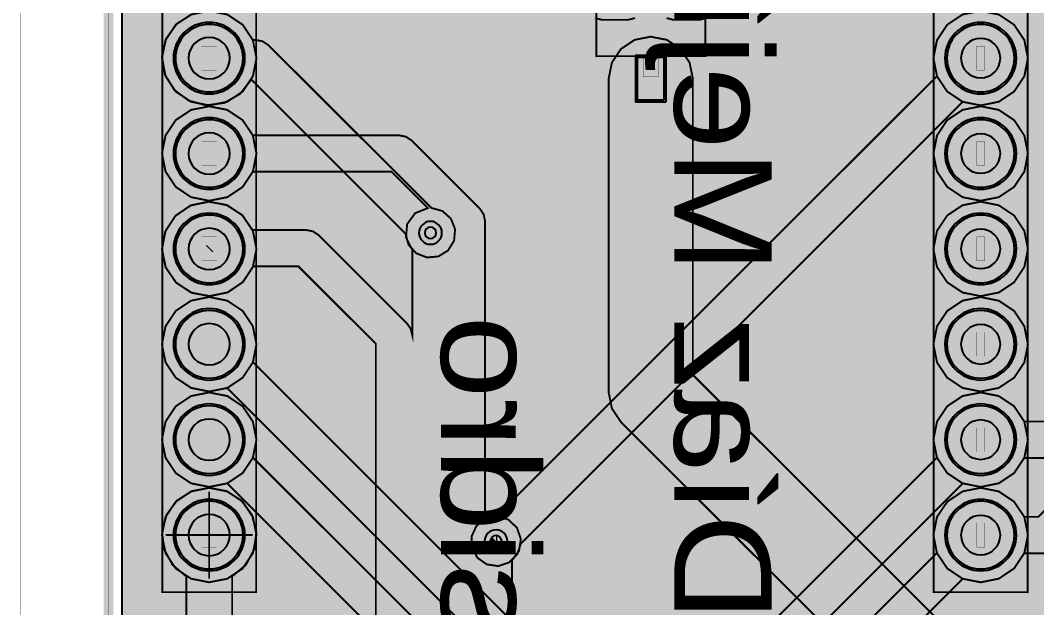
# Model space of a CAD drawing. Header units: millimetres. Extents: x -2 to 105, y -97 to 5.
# Drawn here: x -2.35 to 24.7, y -50.31 to -34.67 of the extents above; entities that cross this region are included whole.
import ezdxf
from ezdxf.enums import TextEntityAlignment as Align

# ---------------------------------------------------------------- set-up
doc = ezdxf.new("R2010")
doc.units = ezdxf.units.MM
doc.header["$MEASUREMENT"] = 0
for name, color, linetype, true_color in [('Board-Outline-Layer', 7, 'Continuous', 0xff00ff), ('Bottom-Layer', 7, 'Continuous', 0x0000ff), ('Bottom-Paste-Mask-Layer', 7, 'Continuous', 0x800000), ('Bottom-Silkscreen-Layer', 7, 'Continuous', 0x66cc33), ('Bottom-Solder-Mask-Layer', 7, 'Continuous', 0xaa00ff), ('Component-Shape-Layer', 7, 'Continuous', 0x00cccc), ('Document-Layer', 7, 'Continuous', 0xffffff), ('Hole-Layer', 7, 'Continuous', 0x222222), ('Multi-Layer', 7, 'Continuous', 0xc0c0c0), ('Pin-Floating-Layer', 7, 'Continuous', 0xff99ff), ('Pin-Soldering-Layer', 7, 'Continuous', 0xcc9999), ('Top-Layer', 7, 'Continuous', 0xff0000), ('Top-Paste-Mask-Layer', 7, 'Continuous', 0x808080), ('Top-Silkscreen-Layer', 7, 'Continuous', 0xffcc00), ('Top-Solder-Mask-Layer', 7, 'Continuous', 0x800080)]:
    doc.layers.add(name, color=color, linetype=linetype, true_color=true_color)
doc.styles.get("Standard").update_dxf_attribs({"font": 'arial.ttf'})

msp = doc.modelspace()

# ---------------------------------------------------------------- hatches: boundary and pattern name
at = {"layer": 'Bottom-Layer'}
for points in [[(8.583, -71.73), (8.583, -81.591), (3, -81.591), (2.316, -81.501), (1.679, -81.237), (1.132, -80.817), (0.712, -80.27), (0.448, -79.633), (0.358, -78.949), (0.358, -2.949), (0.448, -2.265), (0.712, -1.628), (1.132, -1.081), (1.679, -0.661), (2.316, -0.397), (3, -0.307), (80, -0.307), (80.684, -0.397), (81.321, -0.661), (81.868, -1.081), (82.288, -1.628), (82.552, -2.265), (82.642, -2.949), (82.642, -78.949), (82.552, -79.633), (82.288, -80.27), (81.868, -80.817), (81.321, -81.237), (80.684, -81.501), (80, -81.591), (24.383, -81.591), (24.383, -71.73), (24.352, -71.657), (24.279, -71.626), (19.355, -71.626), (19.355, -70.781), (19.506, -70.516), (19.523, -70.212), (19.401, -69.932), (19.167, -69.736), (18.87, -69.666), (18.573, -69.736), (18.339, -69.932), (18.217, -70.212), (18.234, -70.516), (18.385, -70.781), (18.385, -71.626), (8.687, -71.626), (8.613, -71.657)], [(24.374, -45.35), (24.1, -44.943), (23.693, -44.672), (23.212, -44.577), (22.731, -44.673), (22.324, -44.945), (22.051, -45.352), (21.955, -45.832), (22.049, -46.313), (17.183, -51.179), (17.078, -51.336), (17.041, -51.522), (17.041, -52.083), (16.894, -52.334), (16.869, -52.623), (16.969, -52.895), (17.176, -53.098), (17.45, -53.194), (17.738, -53.164), (16.388, -54.514), (16.093, -54.593), (15.865, -54.796), (15.752, -55.08), (15.778, -55.384), (15.938, -55.644), (16.196, -55.805), (16.5, -55.834), (16.784, -55.723), (16.989, -55.497), (17.071, -55.203), (22.735, -49.539), (23.216, -49.633), (23.697, -49.536), (24.104, -49.263), (24.376, -48.855), (24.471, -48.374), (24.375, -47.893), (24.103, -47.485), (23.695, -47.213), (23.214, -47.117), (22.733, -47.212), (22.325, -47.484), (22.052, -47.891), (21.955, -48.372), (22.049, -48.853), (18.154, -52.748), (18.188, -52.573), (18.174, -52.396), (18.114, -52.228), (18.011, -52.083), (18.011, -51.723), (22.735, -46.999), (23.215, -47.093), (23.694, -46.997), (24.101, -46.726), (24.374, -46.32), (28.697, -46.32), (28.882, -46.283), (29.04, -46.178), (48.774, -26.444), (49.943, -26.444), (50.165, -26.767), (50.482, -26.997), (50.857, -27.109), (51.248, -27.089), (51.61, -26.94), (51.902, -26.68), (64.63, -39.408), (64.788, -39.513), (64.973, -39.55), (65.385, -39.55), (65.65, -39.701), (65.954, -39.718), (66.234, -39.596), (66.43, -39.362), (66.5, -39.065), (66.43, -38.768), (66.234, -38.534), (65.954, -38.413), (65.65, -38.429), (65.385, -38.58), (65.174, -38.58), (52.21, -25.616), (52.142, -25.559), (52.065, -25.516), (51.82, -25.146), (51.453, -24.895), (51.018, -24.801), (50.58, -24.878), (50.204, -25.113), (49.943, -25.474), (48.573, -25.474), (48.387, -25.511), (48.23, -25.616), (28.496, -45.35)], [(7.905, -40.35), (7.986, -40.645), (8.19, -40.872), (8.474, -40.983), (8.777, -40.956), (9.037, -40.796), (9.197, -40.536), (9.224, -40.232), (9.113, -39.949), (8.886, -39.745), (8.591, -39.664), (4.259, -35.332), (4.102, -35.227), (3.916, -35.19), (3.84, -35.19), (3.571, -34.788), (3.17, -34.517), (2.697, -34.417), (2.221, -34.503), (1.813, -34.763), (1.532, -35.157), (1.422, -35.628), (1.497, -36.106), (1.747, -36.52), (2.135, -36.809), (2.603, -36.931), (3.082, -36.867), (3.502, -36.626), (3.8, -36.245)], [(10.325, -47.877), (10.027, -47.942), (9.79, -48.134), (9.663, -48.411), (9.674, -48.716), (9.82, -48.983), (10.071, -49.157), (10.372, -49.201), (10.662, -49.105), (10.877, -48.889), (10.974, -48.6), (22.735, -36.839), (23.216, -36.933), (23.697, -36.836), (24.104, -36.563), (24.376, -36.155), (24.471, -35.674), (24.375, -35.193), (24.103, -34.785), (23.695, -34.513), (23.214, -34.417), (22.733, -34.512), (22.325, -34.784), (22.052, -35.191), (21.955, -35.672), (22.049, -36.153)], [(1.779, -35.675, 1), (3.579, -35.675, 1)], [(22.313, -35.675, 1), (24.113, -35.675, 1)], [(2.679, -36.957), (2.197, -37.053), (1.789, -37.325), (1.517, -37.734), (1.421, -38.215), (1.517, -38.697), (1.789, -39.105), (2.197, -39.377), (2.679, -39.473), (3.16, -39.377), (3.569, -39.105), (3.841, -38.697), (3.937, -38.215), (3.841, -37.734), (3.569, -37.325), (3.16, -37.053)], [(23.213, -36.957), (22.731, -37.053), (22.323, -37.325), (22.051, -37.734), (21.955, -38.215), (22.051, -38.697), (22.323, -39.105), (22.731, -39.377), (23.213, -39.473), (23.694, -39.377), (24.103, -39.105), (24.375, -38.697), (24.471, -38.215), (24.375, -37.734), (24.103, -37.325), (23.694, -37.053)], [(1.779, -38.215, 1), (3.579, -38.215, 1)], [(22.313, -38.215, 1), (24.113, -38.215, 1)], [(2.679, -39.497), (2.197, -39.593), (1.789, -39.865), (1.517, -40.274), (1.421, -40.755), (1.517, -41.237), (1.789, -41.645), (2.197, -41.917), (2.679, -42.013), (3.16, -41.917), (3.569, -41.645), (3.841, -41.237), (3.937, -40.755), (3.841, -40.274), (3.569, -39.865), (3.16, -39.593)], [(23.213, -39.497), (22.731, -39.593), (22.323, -39.865), (22.051, -40.274), (21.955, -40.755), (22.051, -41.237), (22.323, -41.645), (22.731, -41.917), (23.213, -42.013), (23.694, -41.917), (24.103, -41.645), (24.375, -41.237), (24.471, -40.755), (24.375, -40.274), (24.103, -39.865), (23.694, -39.593)], [(1.779, -40.755, 1), (3.579, -40.755, 1)], [(22.313, -40.755, 1), (24.113, -40.755, 1)], [(19.643, -59.573), (3.843, -43.773), (3.937, -43.292), (3.84, -42.811), (3.567, -42.404), (3.159, -42.132), (2.678, -42.037), (2.197, -42.133), (1.789, -42.405), (1.517, -42.813), (1.421, -43.294), (1.516, -43.775), (1.788, -44.183), (2.195, -44.456), (2.676, -44.553), (3.157, -44.459), (19.099, -60.401), (19.256, -60.506), (19.442, -60.543), (50.55, -60.543), (50.811, -60.904), (51.189, -61.14), (51.628, -61.216), (52.063, -61.12), (52.43, -60.868), (52.675, -60.495), (52.76, -60.058), (52.675, -59.621), (52.43, -59.248), (52.063, -58.996), (51.628, -58.9), (51.189, -58.976), (50.811, -59.212), (50.55, -59.573)], [(23.213, -42.037), (22.731, -42.133), (22.323, -42.405), (22.051, -42.814), (21.955, -43.295), (22.051, -43.777), (22.323, -44.185), (22.731, -44.457), (23.213, -44.553), (23.694, -44.457), (24.103, -44.185), (24.375, -43.777), (24.471, -43.295), (24.375, -42.814), (24.103, -42.405), (23.694, -42.133)], [(1.779, -43.295, 1), (3.579, -43.295, 1)], [(22.313, -43.295, 1), (24.113, -43.295, 1)], [(3.843, -46.313), (3.937, -45.832), (3.84, -45.351), (3.567, -44.944), (3.159, -44.672), (2.678, -44.577), (2.197, -44.673), (1.789, -44.945), (1.517, -45.353), (1.421, -45.834), (1.516, -46.315), (1.788, -46.723), (2.195, -46.996), (2.676, -47.093), (3.157, -46.999), (19.078, -62.92), (19.235, -63.025), (19.421, -63.062), (50.541, -63.062), (50.795, -63.428), (51.168, -63.672), (51.605, -63.756), (52.042, -63.669), (52.414, -63.424), (52.666, -63.056), (52.76, -62.621), (52.683, -62.182), (52.446, -61.805), (52.084, -61.545), (51.651, -61.441), (51.211, -61.508), (50.828, -61.736), (50.56, -62.092), (19.622, -62.092)], [(1.779, -45.835, 1), (3.579, -45.835, 1)], [(22.313, -45.835, 1), (24.113, -45.835, 1)], [(2.679, -47.117), (2.197, -47.213), (1.789, -47.486), (1.517, -47.894), (1.421, -48.375), (1.517, -48.857), (1.789, -49.265), (2.197, -49.538), (2.679, -49.633), (3.16, -49.538), (3.569, -49.265), (3.841, -48.857), (3.937, -48.375), (3.841, -47.894), (3.569, -47.486), (3.16, -47.213)], [(1.779, -48.375, 1), (3.579, -48.375, 1)], [(22.313, -48.375, 1), (24.113, -48.375, 1)]]:
    msp.add_hatch(color=256, dxfattribs=at).paths.add_polyline_path(points)
at = {"layer": 'Bottom-Paste-Mask-Layer'}
for points in [[(1.779, -35.675, 1), (3.579, -35.675, 1)], [(22.313, -35.675, 1), (24.113, -35.675, 1)], [(1.779, -38.215, 1), (3.579, -38.215, 1)], [(22.313, -38.215, 1), (24.113, -38.215, 1)], [(1.779, -40.755, 1), (3.579, -40.755, 1)], [(22.313, -40.755, 1), (24.113, -40.755, 1)], [(1.779, -43.295, 1), (3.579, -43.295, 1)], [(22.313, -43.295, 1), (24.113, -43.295, 1)], [(1.779, -45.835, 1), (3.579, -45.835, 1)], [(22.313, -45.835, 1), (24.113, -45.835, 1)], [(1.779, -48.375, 1), (3.579, -48.375, 1)], [(22.313, -48.375, 1), (24.113, -48.375, 1)]]:
    msp.add_hatch(color=256, dxfattribs=at).paths.add_polyline_path(points)
at = {"layer": 'Bottom-Solder-Mask-Layer'}
for points in [[(1.728, -35.675, 1), (3.63, -35.675, 1)], [(22.262, -35.675, 1), (24.164, -35.675, 1)], [(1.728, -38.215, 1), (3.63, -38.215, 1)], [(22.262, -38.215, 1), (24.164, -38.215, 1)], [(1.728, -40.755, 1), (3.63, -40.755, 1)], [(22.262, -40.755, 1), (24.164, -40.755, 1)], [(1.728, -43.295, 1), (3.63, -43.295, 1)], [(22.262, -43.295, 1), (24.164, -43.295, 1)], [(1.728, -45.835, 1), (3.63, -45.835, 1)], [(22.262, -45.835, 1), (24.164, -45.835, 1)], [(1.728, -48.375, 1), (3.63, -48.375, 1)], [(22.262, -48.375, 1), (24.164, -48.375, 1)]]:
    msp.add_hatch(color=256, dxfattribs=at).paths.add_polyline_path(points)
at = {"layer": 'Hole-Layer'}
for points in [[(2.129, -35.675, 1), (3.229, -35.675, 1)], [(22.688, -35.675, 1), (23.738, -35.675, 1)], [(2.129, -38.215, 1), (3.229, -38.215, 1)], [(22.688, -38.215, 1), (23.738, -38.215, 1)], [(2.129, -40.755, 1), (3.229, -40.755, 1)], [(22.688, -40.755, 1), (23.738, -40.755, 1)], [(2.129, -43.295, 1), (3.229, -43.295, 1)], [(22.688, -43.295, 1), (23.738, -43.295, 1)], [(2.129, -45.835, 1), (3.229, -45.835, 1)], [(22.688, -45.835, 1), (23.738, -45.835, 1)], [(2.129, -48.375, 1), (3.229, -48.375, 1)], [(22.688, -48.375, 1), (23.738, -48.375, 1)]]:
    msp.add_hatch(color=256, dxfattribs=at).paths.add_polyline_path(points)
at = {"layer": 'Multi-Layer'}
for points in [[(1.779, -35.675, 1), (3.579, -35.675, 1)], [(1.779, -35.675, 1), (3.579, -35.675, 1)], [(1.779, -35.675, 1), (3.579, -35.675, 1)], [(22.313, -35.675, 1), (24.113, -35.675, 1)], [(22.313, -35.675, 1), (24.113, -35.675, 1)], [(22.313, -35.675, 1), (24.113, -35.675, 1)], [(1.779, -38.215, 1), (3.579, -38.215, 1)], [(1.779, -38.215, 1), (3.579, -38.215, 1)], [(1.779, -38.215, 1), (3.579, -38.215, 1)], [(22.313, -38.215, 1), (24.113, -38.215, 1)], [(22.313, -38.215, 1), (24.113, -38.215, 1)], [(22.313, -38.215, 1), (24.113, -38.215, 1)], [(1.779, -40.755, 1), (3.579, -40.755, 1)], [(1.779, -40.755, 1), (3.579, -40.755, 1)], [(1.779, -40.755, 1), (3.579, -40.755, 1)], [(22.313, -40.755, 1), (24.113, -40.755, 1)], [(22.313, -40.755, 1), (24.113, -40.755, 1)], [(22.313, -40.755, 1), (24.113, -40.755, 1)], [(1.779, -43.295, 1), (3.579, -43.295, 1)], [(1.779, -43.295, 1), (3.579, -43.295, 1)], [(1.779, -43.295, 1), (3.579, -43.295, 1)], [(22.313, -43.295, 1), (24.113, -43.295, 1)], [(22.313, -43.295, 1), (24.113, -43.295, 1)], [(22.313, -43.295, 1), (24.113, -43.295, 1)], [(1.779, -45.835, 1), (3.579, -45.835, 1)], [(1.779, -45.835, 1), (3.579, -45.835, 1)], [(1.779, -45.835, 1), (3.579, -45.835, 1)], [(22.313, -45.835, 1), (24.113, -45.835, 1)], [(22.313, -45.835, 1), (24.113, -45.835, 1)], [(22.313, -45.835, 1), (24.113, -45.835, 1)], [(1.779, -48.375, 1), (3.579, -48.375, 1)], [(1.779, -48.375, 1), (3.579, -48.375, 1)], [(1.779, -48.375, 1), (3.579, -48.375, 1)], [(22.313, -48.375, 1), (24.113, -48.375, 1)], [(22.313, -48.375, 1), (24.113, -48.375, 1)], [(22.313, -48.375, 1), (24.113, -48.375, 1)]]:
    msp.add_hatch(color=256, dxfattribs=at).paths.add_polyline_path(points)
at = {"layer": 'Pin-Floating-Layer'}
msp.add_hatch(color=256, dxfattribs=at).paths.add_polyline_path([(14.638, -35.832), (14.228, -35.832), (14.228, -35.612), (14.638, -35.612)])
msp.add_hatch(color=256, dxfattribs=at).paths.add_polyline_path([(14.638, -35.832), (14.228, -35.832), (14.228, -35.612), (14.638, -35.612)])
at = {"layer": 'Pin-Soldering-Layer'}
for points in [[(2.879, -35.355), (2.879, -35.995), (2.479, -35.995), (2.479, -35.355)], [(2.879, -35.355), (2.879, -35.995), (2.479, -35.995), (2.479, -35.355)], [(23.113, -35.355), (23.313, -35.355), (23.313, -35.995), (23.113, -35.995)], [(23.113, -35.355), (23.313, -35.355), (23.313, -35.995), (23.113, -35.995)], [(14.638, -36.172), (14.228, -36.172), (14.228, -35.822), (14.638, -35.822)], [(14.638, -36.172), (14.228, -36.172), (14.228, -35.822), (14.638, -35.822)], [(2.879, -37.895), (2.879, -38.535), (2.479, -38.535), (2.479, -37.895)], [(2.879, -37.895), (2.879, -38.535), (2.479, -38.535), (2.479, -37.895)], [(23.113, -37.895), (23.313, -37.895), (23.313, -38.535), (23.113, -38.535)], [(23.113, -37.895), (23.313, -37.895), (23.313, -38.535), (23.113, -38.535)], [(2.879, -40.435), (2.879, -41.075), (2.479, -41.075), (2.479, -40.435)], [(2.879, -40.435), (2.879, -41.075), (2.479, -41.075), (2.479, -40.435)], [(23.113, -40.435), (23.313, -40.435), (23.313, -41.075), (23.113, -41.075)], [(23.113, -40.435), (23.313, -40.435), (23.313, -41.075), (23.113, -41.075)], [(2.879, -42.975), (2.879, -43.615), (2.479, -43.615), (2.479, -42.975)], [(2.879, -42.975), (2.879, -43.615), (2.479, -43.615), (2.479, -42.975)], [(23.113, -42.975), (23.313, -42.975), (23.313, -43.615), (23.113, -43.615)], [(23.113, -42.975), (23.313, -42.975), (23.313, -43.615), (23.113, -43.615)], [(2.879, -45.515), (2.879, -46.155), (2.479, -46.155), (2.479, -45.515)], [(2.879, -45.515), (2.879, -46.155), (2.479, -46.155), (2.479, -45.515)], [(23.113, -45.515), (23.313, -45.515), (23.313, -46.155), (23.113, -46.155)], [(23.113, -45.515), (23.313, -45.515), (23.313, -46.155), (23.113, -46.155)], [(2.879, -48.055), (2.879, -48.695), (2.479, -48.695), (2.479, -48.055)], [(2.879, -48.055), (2.879, -48.695), (2.479, -48.695), (2.479, -48.055)], [(23.113, -48.055), (23.313, -48.055), (23.313, -48.695), (23.113, -48.695)], [(23.113, -48.055), (23.313, -48.055), (23.313, -48.695), (23.113, -48.695)]]:
    msp.add_hatch(color=256, dxfattribs=at).paths.add_polyline_path(points)
at = {"layer": 'Top-Layer'}
for points in [[(0.358, -78.949), (0.358, -66.487), (0.373, -66.488), (0.387, -66.489), (0.45, -66.489), (0.45, -74.96), (0.497, -75.195), (0.63, -75.393), (1.607, -76.371), (1.287, -77.058), (1.158, -77.804), (1.23, -78.559), (1.498, -79.268), (1.943, -79.882), (2.534, -80.357), (3.228, -80.66), (3.978, -80.77), (4.731, -80.679), (5.433, -80.393), (6.035, -79.933), (6.495, -79.331), (6.781, -78.629), (6.872, -77.876), (6.762, -77.126), (6.459, -76.431), (5.984, -75.841), (5.37, -75.396), (4.661, -75.128), (3.907, -75.056), (3.16, -75.184), (2.473, -75.505), (1.675, -74.707), (1.675, -66.489), (1.737, -66.489), (1.913, -66.443), (2.044, -66.317), (2.095, -66.143), (6.18, -66.143), (6.232, -66.317), (6.362, -66.443), (6.538, -66.489), (7.538, -66.489), (7.713, -66.443), (7.844, -66.317), (7.896, -66.143), (9.88, -66.143), (9.932, -66.317), (10.062, -66.443), (10.238, -66.489), (11.238, -66.489), (11.417, -66.441), (11.548, -66.31), (11.596, -66.131), (11.596, -65.923), (12.145, -65.374), (12.278, -65.175), (12.325, -64.941), (12.325, -63.339), (12.387, -63.339), (12.567, -63.291), (12.698, -63.16), (12.746, -62.981), (12.746, -61.081), (12.698, -60.902), (12.567, -60.77), (12.387, -60.722), (12.325, -60.722), (12.325, -57.369), (12.387, -57.369), (12.567, -57.321), (12.698, -57.19), (12.746, -57.011), (12.746, -55.111), (12.698, -54.932), (12.567, -54.8), (12.387, -54.752), (11.037, -54.752), (10.866, -54.796), (10.736, -54.917), (10.736, -49.051), (10.926, -48.796), (10.974, -48.481), (10.871, -48.181), (10.639, -47.963), (10.333, -47.877), (10.022, -47.944), (10.022, -40.021), (9.985, -39.835), (9.88, -39.678), (8.074, -37.872), (7.917, -37.767), (7.731, -37.73), (3.84, -37.73), (3.566, -37.323), (3.158, -37.052), (2.677, -36.957), (2.196, -37.053), (1.789, -37.326), (1.516, -37.734), (1.421, -38.215), (1.516, -38.696), (1.789, -39.104), (2.196, -39.377), (2.677, -39.473), (3.158, -39.379), (3.566, -39.107), (3.84, -38.7), (7.53, -38.7), (8.498, -39.668), (8.161, -39.803), (7.947, -40.095), (7.918, -40.456), (8.083, -40.779), (8.083, -43.046), (8.04, -42.879), (7.942, -42.738), (5.596, -40.392), (5.439, -40.287), (5.253, -40.25), (3.831, -40.25), (3.55, -39.848), (3.137, -39.583), (2.655, -39.497), (2.176, -39.602), (1.773, -39.882), (1.508, -40.294), (1.421, -40.777), (1.525, -41.256), (1.804, -41.659), (2.216, -41.925), (2.699, -42.013), (3.178, -41.91), (3.582, -41.632), (3.848, -41.22), (5.052, -41.22), (7.114, -43.282), (7.114, -53.08), (4.338, -55.856), (1.984, -55.856), (1.964, -55.799), (1.935, -55.746), (1.98, -55.65), (1.996, -55.545), (1.996, -54.929), (2.137, -54.929), (2.317, -54.881), (2.448, -54.749), (2.496, -54.57), (2.496, -53.593), (3.112, -52.977), (3.245, -52.778), (3.291, -52.544), (3.291, -49.474), (3.652, -49.173), (3.877, -48.759), (3.934, -48.292), (3.816, -47.837), (3.539, -47.457), (3.141, -47.205), (2.679, -47.117), (2.217, -47.205), (1.819, -47.457), (1.542, -47.837), (1.424, -48.292), (1.481, -48.759), (1.706, -49.173), (2.067, -49.474), (2.067, -52.29), (1.315, -53.042), (0.358, -53.042), (0.358, -2.949), (0.448, -2.265), (0.712, -1.628), (1.132, -1.081), (1.679, -0.661), (2.316, -0.397), (3, -0.307), (80, -0.307), (80.684, -0.397), (81.321, -0.661), (81.868, -1.081), (82.288, -1.628), (82.552, -2.265), (82.642, -2.949), (82.642, -78.949), (82.552, -79.633), (82.288, -80.27), (81.868, -80.817), (81.321, -81.237), (80.684, -81.501), (80, -81.591), (24.383, -81.591), (24.383, -72.367), (26.365, -72.367), (26.551, -72.33), (26.708, -72.225), (26.962, -71.971), (27.067, -71.814), (27.104, -71.628), (27.104, -64.567), (27.067, -64.381), (26.962, -64.224), (26.302, -63.563), (26.145, -63.458), (25.959, -63.421), (23.673, -63.421), (23.487, -63.458), (23.33, -63.563), (22.249, -64.644), (22.144, -64.801), (22.107, -64.987), (22.107, -65.529), (21.887, -65.529), (21.708, -65.577), (21.577, -65.708), (21.529, -65.887), (21.529, -67.237), (21.577, -67.416), (21.708, -67.547), (21.887, -67.595), (23.297, -67.595), (23.464, -67.554), (23.592, -67.44), (23.721, -67.554), (23.887, -67.595), (25.297, -67.595), (25.476, -67.547), (25.607, -67.416), (25.655, -67.237), (25.655, -65.887), (25.607, -65.708), (25.476, -65.577), (25.297, -65.529), (23.887, -65.529), (23.721, -65.57), (23.592, -65.684), (23.464, -65.57), (23.297, -65.529), (23.077, -65.529), (23.077, -65.188), (23.874, -64.392), (25.758, -64.392), (26.134, -64.768), (26.134, -71.397), (22.976, -71.397), (22.976, -71.253), (23.196, -71.253), (23.362, -71.212), (23.491, -71.098), (23.619, -71.212), (23.786, -71.253), (25.196, -71.253), (25.375, -71.205), (25.506, -71.074), (25.554, -70.895), (25.554, -69.545), (25.506, -69.366), (25.375, -69.235), (25.196, -69.187), (23.786, -69.187), (23.619, -69.228), (23.491, -69.342), (23.362, -69.228), (23.196, -69.187), (21.786, -69.187), (21.607, -69.235), (21.476, -69.366), (21.428, -69.545), (21.428, -70.099), (20.852, -70.099), (20.587, -69.948), (20.282, -69.932), (20.003, -70.053), (19.807, -70.287), (19.737, -70.584), (19.807, -70.881), (20.003, -71.115), (20.282, -71.237), (20.587, -71.22), (20.852, -71.069), (21.473, -71.069), (21.604, -71.204), (21.786, -71.253), (22.006, -71.253), (22.006, -71.626), (14.098, -71.626), (14.102, -71.589), (14.103, -71.552), (14.103, -71.362), (14.184, -71.362), (14.364, -71.314), (14.495, -71.183), (14.543, -71.004), (14.543, -69.811), (14.694, -69.66), (14.694, -71.004), (14.742, -71.183), (14.873, -71.314), (15.052, -71.362), (16.184, -71.362), (16.364, -71.314), (16.495, -71.183), (16.543, -71.004), (16.543, -69.627), (16.495, -69.448), (16.364, -69.317), (16.184, -69.269), (15.085, -69.269), (17.869, -66.485), (17.974, -66.327), (18.011, -66.142), (18.011, -52.987), (18.162, -52.722), (18.179, -52.418), (18.057, -52.138), (17.823, -51.942), (17.526, -51.872), (17.229, -51.942), (16.995, -52.138), (16.873, -52.418), (16.89, -52.722), (17.041, -52.987), (17.041, -54.978), (16.883, -54.714), (16.624, -54.55), (16.319, -54.52), (16.033, -54.63), (15.827, -54.858), (15.746, -55.154), (13.322, -57.577), (13.217, -57.734), (13.18, -57.92), (13.18, -66.449), (10.462, -69.167), (9.476, -69.167), (9.297, -69.215), (9.166, -69.346), (9.118, -69.525), (9.118, -70.902), (9.166, -71.081), (9.297, -71.212), (9.476, -71.26), (9.573, -71.26), (9.573, -71.626), (8.687, -71.626), (8.613, -71.657), (8.583, -71.73), (8.583, -81.591), (3, -81.591), (2.316, -81.501), (1.679, -81.237), (1.132, -80.817), (0.712, -80.27), (0.448, -79.633)], [(24.374, -47.89), (24.1, -47.483), (23.692, -47.212), (23.211, -47.117), (22.73, -47.213), (22.323, -47.486), (22.05, -47.894), (21.955, -48.375), (22.05, -48.856), (22.323, -49.264), (22.73, -49.537), (23.211, -49.633), (23.692, -49.539), (24.1, -49.267), (24.374, -48.86), (24.945, -48.86), (25.13, -48.823), (25.288, -48.718), (49.998, -24.008), (50.287, -24.336), (50.678, -24.533), (51.113, -24.571), (51.532, -24.445), (51.874, -24.173), (52.091, -23.793), (52.152, -23.36), (52.048, -22.936), (51.793, -22.58), (51.425, -22.344), (50.996, -22.261), (50.567, -22.343), (50.198, -22.578), (49.943, -22.934), (49.901, -22.934), (49.715, -22.971), (49.558, -23.076), (24.744, -47.89)], [(2.679, -34.417), (2.197, -34.513), (1.789, -34.785), (1.517, -35.194), (1.421, -35.675), (1.517, -36.157), (1.789, -36.565), (2.197, -36.837), (2.679, -36.933), (3.16, -36.837), (3.569, -36.565), (3.841, -36.157), (3.937, -35.675), (3.841, -35.194), (3.569, -34.785), (3.16, -34.513)], [(23.213, -34.417), (22.731, -34.513), (22.323, -34.785), (22.051, -35.194), (21.955, -35.675), (22.051, -36.157), (22.323, -36.565), (22.731, -36.837), (23.213, -36.933), (23.694, -36.837), (24.103, -36.565), (24.375, -36.157), (24.471, -35.675), (24.375, -35.194), (24.103, -34.785), (23.694, -34.513)], [(1.779, -35.675, 1), (3.579, -35.675, 1)], [(22.313, -35.675, 1), (24.113, -35.675, 1)], [(36.984, -68.709), (36.984, -76.058), (36.521, -76.353), (36.184, -76.787), (36.013, -77.309), (36.027, -77.858), (36.226, -78.37), (36.585, -78.786), (37.063, -79.056), (37.604, -79.15), (38.604, -79.15), (39.145, -79.056), (39.623, -78.786), (39.982, -78.37), (40.181, -77.858), (40.195, -77.309), (40.024, -76.787), (39.687, -76.353), (39.224, -76.058), (39.224, -68.245), (39.139, -67.816), (38.896, -67.453), (15.552, -44.109), (15.552, -36.223), (15.466, -35.795), (15.224, -35.431), (14.86, -35.188), (14.431, -35.103), (14.003, -35.188), (13.639, -35.431), (13.397, -35.795), (13.311, -36.223), (13.311, -44.573), (13.397, -45.001), (13.639, -45.365)], [(14.783, -36.797), (14.083, -36.797), (14.083, -35.647), (14.783, -35.647)], [(23.213, -36.957), (22.731, -37.053), (22.323, -37.325), (22.051, -37.734), (21.955, -38.215), (22.051, -38.697), (22.323, -39.105), (22.731, -39.377), (23.213, -39.473), (23.694, -39.377), (24.103, -39.105), (24.375, -38.697), (24.471, -38.215), (24.375, -37.734), (24.103, -37.325), (23.694, -37.053)], [(1.779, -38.215, 1), (3.579, -38.215, 1)], [(22.313, -38.215, 1), (24.113, -38.215, 1)], [(23.213, -39.497), (22.731, -39.593), (22.323, -39.865), (22.051, -40.274), (21.955, -40.755), (22.051, -41.237), (22.323, -41.645), (22.731, -41.917), (23.213, -42.013), (23.694, -41.917), (24.103, -41.645), (24.375, -41.237), (24.471, -40.755), (24.375, -40.274), (24.103, -39.865), (23.694, -39.593)], [(1.779, -40.755, 1), (3.579, -40.755, 1)], [(22.313, -40.755, 1), (24.113, -40.755, 1)], [(2.679, -42.037), (2.197, -42.133), (1.789, -42.405), (1.517, -42.814), (1.421, -43.295), (1.517, -43.777), (1.789, -44.185), (2.197, -44.458), (2.679, -44.553), (3.16, -44.458), (3.569, -44.185), (3.841, -43.777), (3.937, -43.295), (3.841, -42.814), (3.569, -42.405), (3.16, -42.133)], [(23.213, -42.037), (22.731, -42.133), (22.323, -42.405), (22.051, -42.814), (21.955, -43.295), (22.051, -43.777), (22.323, -44.185), (22.731, -44.457), (23.213, -44.553), (23.694, -44.457), (24.103, -44.185), (24.375, -43.777), (24.471, -43.295), (24.375, -42.814), (24.103, -42.405), (23.694, -42.133)], [(1.779, -43.295, 1), (3.579, -43.295, 1)], [(22.313, -43.295, 1), (24.113, -43.295, 1)], [(2.679, -44.577), (2.197, -44.673), (1.789, -44.945), (1.517, -45.354), (1.421, -45.835), (1.517, -46.317), (1.789, -46.725), (2.197, -46.998), (2.679, -47.093), (3.16, -46.998), (3.569, -46.725), (3.841, -46.317), (3.937, -45.835), (3.841, -45.354), (3.569, -44.945), (3.16, -44.673)], [(23.213, -44.577), (22.731, -44.673), (22.323, -44.945), (22.051, -45.354), (21.955, -45.835), (22.051, -46.317), (22.323, -46.725), (22.731, -46.997), (23.213, -47.093), (23.694, -46.997), (24.103, -46.725), (24.375, -46.317), (24.471, -45.835), (24.375, -45.354), (24.103, -44.945), (23.694, -44.673)], [(1.779, -45.835, 1), (3.579, -45.835, 1)], [(22.313, -45.835, 1), (24.113, -45.835, 1)], [(1.779, -48.375, 1), (3.579, -48.375, 1)], [(22.313, -48.375, 1), (24.113, -48.375, 1)]]:
    msp.add_hatch(color=256, dxfattribs=at).paths.add_polyline_path(points)
at = {"layer": 'Top-Paste-Mask-Layer'}
for points in [[(1.779, -35.675, 1), (3.579, -35.675, 1)], [(22.313, -35.675, 1), (24.113, -35.675, 1)], [(14.783, -36.797), (14.083, -36.797), (14.083, -35.647), (14.783, -35.647)], [(1.779, -38.215, 1), (3.579, -38.215, 1)], [(22.313, -38.215, 1), (24.113, -38.215, 1)], [(1.779, -40.755, 1), (3.579, -40.755, 1)], [(22.313, -40.755, 1), (24.113, -40.755, 1)], [(1.779, -43.295, 1), (3.579, -43.295, 1)], [(22.313, -43.295, 1), (24.113, -43.295, 1)], [(1.779, -45.835, 1), (3.579, -45.835, 1)], [(22.313, -45.835, 1), (24.113, -45.835, 1)], [(1.779, -48.375, 1), (3.579, -48.375, 1)], [(22.313, -48.375, 1), (24.113, -48.375, 1)]]:
    msp.add_hatch(color=256, dxfattribs=at).paths.add_polyline_path(points)
at = {"layer": 'Top-Solder-Mask-Layer'}
for points in [[(1.728, -35.675, 1), (3.63, -35.675, 1)], [(22.262, -35.675, 1), (24.164, -35.675, 1)], [(14.834, -36.847), (14.032, -36.847), (14.032, -35.596), (14.834, -35.596)], [(1.728, -38.215, 1), (3.63, -38.215, 1)], [(22.262, -38.215, 1), (24.164, -38.215, 1)], [(1.728, -40.755, 1), (3.63, -40.755, 1)], [(22.262, -40.755, 1), (24.164, -40.755, 1)], [(1.728, -43.295, 1), (3.63, -43.295, 1)], [(22.262, -43.295, 1), (24.164, -43.295, 1)], [(1.728, -45.835, 1), (3.63, -45.835, 1)], [(22.262, -45.835, 1), (24.164, -45.835, 1)], [(1.728, -48.375, 1), (3.63, -48.375, 1)], [(22.262, -48.375, 1), (24.164, -48.375, 1)]]:
    msp.add_hatch(color=256, dxfattribs=at).paths.add_polyline_path(points)

# ---------------------------------------------------------------- linework, layer by layer
at = {"layer": 'Board-Outline-Layer', "const_width": 0.254}
msp.add_lwpolyline([(0, -78.949), (0, -2.949, -0.414), (3, 0.051), (80, 0.051, -0.414), (83, -2.949), (83, -78.949, -0.414), (80, -81.949), (3, -81.949, -0.414)], format="xyb", close=True, dxfattribs=at)
at = {"layer": 'Bottom-Layer'}
for points, const_width in [([(-2.346, -85.578), (-2.346, 1.173), (88.689, 1.173), (88.689, -85.578)], 0.00508), ([(2.679, -36.957), (2.197, -37.053), (1.789, -37.325), (1.517, -37.734), (1.421, -38.215), (1.517, -38.697), (1.789, -39.105), (2.197, -39.377), (2.679, -39.473), (3.16, -39.377), (3.569, -39.105), (3.841, -38.697), (3.937, -38.215), (3.841, -37.734), (3.569, -37.325), (3.16, -37.053)], 0.0508), ([(23.213, -36.957), (22.731, -37.053), (22.323, -37.325), (22.051, -37.734), (21.955, -38.215), (22.051, -38.697), (22.323, -39.105), (22.731, -39.377), (23.213, -39.473), (23.694, -39.377), (24.103, -39.105), (24.375, -38.697), (24.471, -38.215), (24.375, -37.734), (24.103, -37.325), (23.694, -37.053)], 0.0508), ([(2.679, -39.497), (2.197, -39.593), (1.789, -39.865), (1.517, -40.274), (1.421, -40.755), (1.517, -41.237), (1.789, -41.645), (2.197, -41.917), (2.679, -42.013), (3.16, -41.917), (3.569, -41.645), (3.841, -41.237), (3.937, -40.755), (3.841, -40.274), (3.569, -39.865), (3.16, -39.593)], 0.0508), ([(23.213, -39.497), (22.731, -39.593), (22.323, -39.865), (22.051, -40.274), (21.955, -40.755), (22.051, -41.237), (22.323, -41.645), (22.731, -41.917), (23.213, -42.013), (23.694, -41.917), (24.103, -41.645), (24.375, -41.237), (24.471, -40.755), (24.375, -40.274), (24.103, -39.865), (23.694, -39.593)], 0.0508), ([(23.213, -42.037), (22.731, -42.133), (22.323, -42.405), (22.051, -42.814), (21.955, -43.295), (22.051, -43.777), (22.323, -44.185), (22.731, -44.457), (23.213, -44.553), (23.694, -44.457), (24.103, -44.185), (24.375, -43.777), (24.471, -43.295), (24.375, -42.814), (24.103, -42.405), (23.694, -42.133)], 0.0508), ([(2.679, -47.117), (2.197, -47.213), (1.789, -47.486), (1.517, -47.894), (1.421, -48.375), (1.517, -48.857), (1.789, -49.265), (2.197, -49.538), (2.679, -49.633), (3.16, -49.538), (3.569, -49.265), (3.841, -48.857), (3.937, -48.375), (3.841, -47.894), (3.569, -47.486), (3.16, -47.213)], 0.0508)]:
    msp.add_lwpolyline(points, close=True, dxfattribs=dict(at, const_width=const_width))
for points, const_width in [([(0.358, -78.949), (0.358, -2.949), (0.448, -2.265), (0.712, -1.628), (1.132, -1.081), (1.679, -0.661), (2.316, -0.397), (3, -0.307), (80, -0.307)], 0.0508), ([(2.221, -34.503), (1.813, -34.763), (1.532, -35.157), (1.422, -35.628), (1.497, -36.106), (1.747, -36.52), (2.135, -36.809), (2.603, -36.931), (3.082, -36.867), (3.502, -36.626), (3.8, -36.245), (7.905, -40.35), (7.986, -40.645), (8.19, -40.872), (8.474, -40.983), (8.777, -40.956), (9.037, -40.796), (9.197, -40.536), (9.224, -40.232), (9.113, -39.949), (8.886, -39.745), (8.591, -39.664), (4.259, -35.332), (4.102, -35.227), (3.916, -35.19), (3.84, -35.19), (3.571, -34.788), (3.17, -34.517)], 0.0508), ([(22.733, -34.512), (22.325, -34.784), (22.052, -35.191), (21.955, -35.672), (22.049, -36.153), (10.325, -47.877), (10.027, -47.942), (9.79, -48.134), (9.663, -48.411), (9.674, -48.716), (9.82, -48.983), (10.071, -49.157), (10.372, -49.201), (10.662, -49.105), (10.877, -48.889), (10.974, -48.6), (22.735, -36.839), (23.216, -36.933), (23.697, -36.836), (24.104, -36.563), (24.376, -36.155), (24.471, -35.674), (24.375, -35.193), (24.103, -34.785), (23.695, -34.513)], 0.0508), ([(3.916, -35.675), (2.679, -35.675)], 0.254), ([(8.568, -40.327), (3.916, -35.675)], 0.254), ([(10.348, -48.54), (23.213, -35.675)], 0.254), ([(50.55, -59.573), (19.643, -59.573), (3.843, -43.773), (3.937, -43.292), (3.84, -42.811), (3.567, -42.404), (3.159, -42.132), (2.678, -42.037), (2.197, -42.133), (1.789, -42.405), (1.517, -42.813), (1.421, -43.294), (1.516, -43.775), (1.788, -44.183), (2.195, -44.456), (2.676, -44.553), (3.157, -44.459), (19.099, -60.401), (19.256, -60.506), (19.442, -60.543), (50.55, -60.543)], 0.0508), ([(2.679, -43.295), (19.442, -60.058)], 0.254), ([(50.56, -62.092), (19.622, -62.092), (3.843, -46.313), (3.937, -45.832), (3.84, -45.351), (3.567, -44.944), (3.159, -44.672), (2.678, -44.577), (2.197, -44.673), (1.789, -44.945), (1.517, -45.353), (1.421, -45.834), (1.516, -46.315), (1.788, -46.723), (2.195, -46.996), (2.676, -47.093), (3.157, -46.999), (19.078, -62.92), (19.235, -63.025), (19.421, -63.062), (50.541, -63.062)], 0.0508), ([(28.496, -45.35), (24.374, -45.35), (24.1, -44.943), (23.693, -44.672), (23.212, -44.577), (22.731, -44.673), (22.324, -44.945), (22.051, -45.352), (21.955, -45.832), (22.049, -46.313), (17.183, -51.179)], 0.0508), ([(2.679, -45.835), (19.421, -62.577)], 0.254), ([(23.213, -45.835), (17.526, -51.522)], 0.254), ([(28.697, -45.835), (23.213, -45.835)], 0.254), ([(18.011, -51.723), (22.735, -46.999), (23.215, -47.093), (23.694, -46.997), (24.101, -46.726), (24.374, -46.32), (28.697, -46.32)], 0.0508), ([(2.679, -48.375), (2.679, -47.219)], 0.0508), ([(17.071, -55.203), (22.735, -49.539), (23.216, -49.633), (23.697, -49.536), (24.104, -49.263), (24.376, -48.855), (24.471, -48.374), (24.375, -47.893), (24.103, -47.485), (23.695, -47.213), (23.214, -47.117), (22.733, -47.212), (22.325, -47.484), (22.052, -47.891), (21.955, -48.372), (22.049, -48.853), (18.154, -52.748)], 0.0508), ([(2.679, -48.375), (1.522, -48.375)], 0.0508), ([(2.679, -48.375), (2.679, -49.532)], 0.0508), ([(2.679, -48.375), (3.836, -48.375)], 0.0508), ([(10.314, -48.54), (10.348, -48.54)], 0.254), ([(23.213, -48.375), (16.411, -55.177)], 0.254)]:
    msp.add_lwpolyline(points, dxfattribs=dict(at, const_width=const_width))
for points in [[(1.779, -35.675, 1), (3.579, -35.675, 1)], [(22.313, -35.675, 1), (24.113, -35.675, 1)], [(1.779, -38.215, 1), (3.579, -38.215, 1)], [(22.313, -38.215, 1), (24.113, -38.215, 1)], [(1.779, -40.755, 1), (3.579, -40.755, 1)], [(22.313, -40.755, 1), (24.113, -40.755, 1)], [(1.779, -43.295, 1), (3.579, -43.295, 1)], [(22.313, -43.295, 1), (24.113, -43.295, 1)], [(1.779, -45.835, 1), (3.579, -45.835, 1)], [(22.313, -45.835, 1), (24.113, -45.835, 1)], [(1.779, -48.375, 1), (3.579, -48.375, 1)], [(22.313, -48.375, 1), (24.113, -48.375, 1)]]:
    msp.add_lwpolyline(points, format="xyb", close=True, dxfattribs=at)
at = {"layer": 'Bottom-Paste-Mask-Layer'}
for points in [[(1.779, -35.675, 1), (3.579, -35.675, 1)], [(22.313, -35.675, 1), (24.113, -35.675, 1)], [(1.779, -38.215, 1), (3.579, -38.215, 1)], [(22.313, -38.215, 1), (24.113, -38.215, 1)], [(1.779, -40.755, 1), (3.579, -40.755, 1)], [(22.313, -40.755, 1), (24.113, -40.755, 1)], [(1.779, -43.295, 1), (3.579, -43.295, 1)], [(22.313, -43.295, 1), (24.113, -43.295, 1)], [(1.779, -45.835, 1), (3.579, -45.835, 1)], [(22.313, -45.835, 1), (24.113, -45.835, 1)], [(1.779, -48.375, 1), (3.579, -48.375, 1)], [(22.313, -48.375, 1), (24.113, -48.375, 1)]]:
    msp.add_lwpolyline(points, format="xyb", close=True, dxfattribs=at)
at = {"layer": 'Bottom-Solder-Mask-Layer'}
for points in [[(1.728, -35.675, 1), (3.63, -35.675, 1)], [(22.262, -35.675, 1), (24.164, -35.675, 1)], [(1.728, -38.215, 1), (3.63, -38.215, 1)], [(22.262, -38.215, 1), (24.164, -38.215, 1)], [(1.728, -40.755, 1), (3.63, -40.755, 1)], [(22.262, -40.755, 1), (24.164, -40.755, 1)], [(1.728, -43.295, 1), (3.63, -43.295, 1)], [(22.262, -43.295, 1), (24.164, -43.295, 1)], [(1.728, -45.835, 1), (3.63, -45.835, 1)], [(22.262, -45.835, 1), (24.164, -45.835, 1)], [(1.728, -48.375, 1), (3.63, -48.375, 1)], [(22.262, -48.375, 1), (24.164, -48.375, 1)]]:
    msp.add_lwpolyline(points, format="xyb", close=True, dxfattribs=at)
at = {"layer": 'Component-Shape-Layer', "const_width": 0.0508}
for points in [[(1.429, -49.895), (1.429, -8.755), (3.929, -8.755), (3.929, -49.895)], [(1.429, -49.895), (1.429, -8.755), (3.929, -8.755), (3.929, -49.895)], [(21.963, -49.895), (21.963, -18.915), (24.463, -18.915), (24.463, -49.895)], [(21.963, -49.895), (21.963, -18.915), (24.463, -18.915), (24.463, -49.895)], [(15.883, -35.622), (12.983, -35.622), (12.983, -34.322), (15.883, -34.322)], [(15.883, -35.622), (12.983, -35.622), (12.983, -34.322), (15.883, -34.322)]]:
    msp.add_lwpolyline(points, close=True, dxfattribs=at)
at = {"layer": 'Document-Layer', "const_width": 0.254}
for points in [[(1.429, -49.895), (1.429, -96.635)], [(24.463, -49.895), (24.463, -96.635)]]:
    msp.add_lwpolyline(points, dxfattribs=at)
at = {"layer": 'Hole-Layer'}
for points in [[(2.129, -35.675, 1), (3.229, -35.675, 1)], [(22.688, -35.675, 1), (23.738, -35.675, 1)], [(2.129, -38.215, 1), (3.229, -38.215, 1)], [(22.688, -38.215, 1), (23.738, -38.215, 1)], [(2.129, -40.755, 1), (3.229, -40.755, 1)], [(22.688, -40.755, 1), (23.738, -40.755, 1)], [(2.129, -43.295, 1), (3.229, -43.295, 1)], [(22.688, -43.295, 1), (23.738, -43.295, 1)], [(2.129, -45.835, 1), (3.229, -45.835, 1)], [(22.688, -45.835, 1), (23.738, -45.835, 1)], [(2.129, -48.375, 1), (3.229, -48.375, 1)], [(22.688, -48.375, 1), (23.738, -48.375, 1)]]:
    msp.add_lwpolyline(points, format="xyb", close=True, dxfattribs=at)
for points in [[(8.416, -40.327, 1), (8.721, -40.327), (8.721, -40.327, 1), (8.416, -40.327)], [(10.161, -48.54, 1), (10.466, -48.54), (10.466, -48.54, 1), (10.161, -48.54)]]:
    msp.add_lwpolyline(points, format="xyb", dxfattribs=at)
at = {"layer": 'Multi-Layer'}
for points in [[(1.779, -35.675, 1), (3.579, -35.675, 1)], [(1.779, -35.675, 1), (3.579, -35.675, 1)], [(1.779, -35.675, 1), (3.579, -35.675, 1)], [(22.313, -35.675, 1), (24.113, -35.675, 1)], [(22.313, -35.675, 1), (24.113, -35.675, 1)], [(22.313, -35.675, 1), (24.113, -35.675, 1)], [(1.779, -38.215, 1), (3.579, -38.215, 1)], [(1.779, -38.215, 1), (3.579, -38.215, 1)], [(1.779, -38.215, 1), (3.579, -38.215, 1)], [(22.313, -38.215, 1), (24.113, -38.215, 1)], [(22.313, -38.215, 1), (24.113, -38.215, 1)], [(22.313, -38.215, 1), (24.113, -38.215, 1)], [(1.779, -40.755, 1), (3.579, -40.755, 1)], [(1.779, -40.755, 1), (3.579, -40.755, 1)], [(1.779, -40.755, 1), (3.579, -40.755, 1)], [(22.313, -40.755, 1), (24.113, -40.755, 1)], [(22.313, -40.755, 1), (24.113, -40.755, 1)], [(22.313, -40.755, 1), (24.113, -40.755, 1)], [(1.779, -43.295, 1), (3.579, -43.295, 1)], [(1.779, -43.295, 1), (3.579, -43.295, 1)], [(1.779, -43.295, 1), (3.579, -43.295, 1)], [(22.313, -43.295, 1), (24.113, -43.295, 1)], [(22.313, -43.295, 1), (24.113, -43.295, 1)], [(22.313, -43.295, 1), (24.113, -43.295, 1)], [(1.779, -45.835, 1), (3.579, -45.835, 1)], [(1.779, -45.835, 1), (3.579, -45.835, 1)], [(1.779, -45.835, 1), (3.579, -45.835, 1)], [(22.313, -45.835, 1), (24.113, -45.835, 1)], [(22.313, -45.835, 1), (24.113, -45.835, 1)], [(22.313, -45.835, 1), (24.113, -45.835, 1)], [(1.779, -48.375, 1), (3.579, -48.375, 1)], [(1.779, -48.375, 1), (3.579, -48.375, 1)], [(1.779, -48.375, 1), (3.579, -48.375, 1)], [(22.313, -48.375, 1), (24.113, -48.375, 1)], [(22.313, -48.375, 1), (24.113, -48.375, 1)], [(22.313, -48.375, 1), (24.113, -48.375, 1)]]:
    msp.add_lwpolyline(points, format="xyb", close=True, dxfattribs=at)
for points in [[(8.263, -40.327, 1), (8.873, -40.327), (8.873, -40.327, 1), (8.263, -40.327)], [(10.009, -48.54, 1), (10.619, -48.54), (10.619, -48.54, 1), (10.009, -48.54)]]:
    msp.add_lwpolyline(points, format="xyb", dxfattribs=at)
at = {"layer": 'Pin-Floating-Layer', "const_width": 0.00508}
msp.add_lwpolyline([(14.638, -35.832), (14.228, -35.832), (14.228, -35.612), (14.638, -35.612)], close=True, dxfattribs=at)
msp.add_lwpolyline([(14.638, -35.832), (14.228, -35.832), (14.228, -35.612), (14.638, -35.612)], close=True, dxfattribs=at)
at = {"layer": 'Pin-Soldering-Layer', "const_width": 0.00508}
for points in [[(2.879, -35.355), (2.879, -35.995), (2.479, -35.995), (2.479, -35.355)], [(2.879, -35.355), (2.879, -35.995), (2.479, -35.995), (2.479, -35.355)], [(23.113, -35.355), (23.313, -35.355), (23.313, -35.995), (23.113, -35.995)], [(23.113, -35.355), (23.313, -35.355), (23.313, -35.995), (23.113, -35.995)], [(14.638, -36.172), (14.228, -36.172), (14.228, -35.822), (14.638, -35.822)], [(14.638, -36.172), (14.228, -36.172), (14.228, -35.822), (14.638, -35.822)], [(2.879, -37.895), (2.879, -38.535), (2.479, -38.535), (2.479, -37.895)], [(2.879, -37.895), (2.879, -38.535), (2.479, -38.535), (2.479, -37.895)], [(23.113, -37.895), (23.313, -37.895), (23.313, -38.535), (23.113, -38.535)], [(23.113, -37.895), (23.313, -37.895), (23.313, -38.535), (23.113, -38.535)], [(2.879, -40.435), (2.879, -41.075), (2.479, -41.075), (2.479, -40.435)], [(2.879, -40.435), (2.879, -41.075), (2.479, -41.075), (2.479, -40.435)], [(23.113, -40.435), (23.313, -40.435), (23.313, -41.075), (23.113, -41.075)], [(23.113, -40.435), (23.313, -40.435), (23.313, -41.075), (23.113, -41.075)], [(2.879, -42.975), (2.879, -43.615), (2.479, -43.615), (2.479, -42.975)], [(2.879, -42.975), (2.879, -43.615), (2.479, -43.615), (2.479, -42.975)], [(23.113, -42.975), (23.313, -42.975), (23.313, -43.615), (23.113, -43.615)], [(23.113, -42.975), (23.313, -42.975), (23.313, -43.615), (23.113, -43.615)], [(2.879, -45.515), (2.879, -46.155), (2.479, -46.155), (2.479, -45.515)], [(2.879, -45.515), (2.879, -46.155), (2.479, -46.155), (2.479, -45.515)], [(23.113, -45.515), (23.313, -45.515), (23.313, -46.155), (23.113, -46.155)], [(23.113, -45.515), (23.313, -45.515), (23.313, -46.155), (23.113, -46.155)], [(2.879, -48.055), (2.879, -48.695), (2.479, -48.695), (2.479, -48.055)], [(2.879, -48.055), (2.879, -48.695), (2.479, -48.695), (2.479, -48.055)], [(23.113, -48.055), (23.313, -48.055), (23.313, -48.695), (23.113, -48.695)], [(23.113, -48.055), (23.313, -48.055), (23.313, -48.695), (23.113, -48.695)]]:
    msp.add_lwpolyline(points, close=True, dxfattribs=at)
at = {"layer": 'Top-Layer'}
for points, const_width in [([(0, -84.099), (0, 0.102), (85.578, 0.102), (85.578, -84.099)], 0.00508), ([(2.679, -34.417), (2.197, -34.513), (1.789, -34.785), (1.517, -35.194), (1.421, -35.675), (1.517, -36.157), (1.789, -36.565), (2.197, -36.837), (2.679, -36.933), (3.16, -36.837), (3.569, -36.565), (3.841, -36.157), (3.937, -35.675), (3.841, -35.194), (3.569, -34.785), (3.16, -34.513)], 0.0508), ([(23.213, -34.417), (22.731, -34.513), (22.323, -34.785), (22.051, -35.194), (21.955, -35.675), (22.051, -36.157), (22.323, -36.565), (22.731, -36.837), (23.213, -36.933), (23.694, -36.837), (24.103, -36.565), (24.375, -36.157), (24.471, -35.675), (24.375, -35.194), (24.103, -34.785), (23.694, -34.513)], 0.0508), ([(23.213, -36.957), (22.731, -37.053), (22.323, -37.325), (22.051, -37.734), (21.955, -38.215), (22.051, -38.697), (22.323, -39.105), (22.731, -39.377), (23.213, -39.473), (23.694, -39.377), (24.103, -39.105), (24.375, -38.697), (24.471, -38.215), (24.375, -37.734), (24.103, -37.325), (23.694, -37.053)], 0.0508), ([(23.213, -39.497), (22.731, -39.593), (22.323, -39.865), (22.051, -40.274), (21.955, -40.755), (22.051, -41.237), (22.323, -41.645), (22.731, -41.917), (23.213, -42.013), (23.694, -41.917), (24.103, -41.645), (24.375, -41.237), (24.471, -40.755), (24.375, -40.274), (24.103, -39.865), (23.694, -39.593)], 0.0508), ([(2.679, -42.037), (2.197, -42.133), (1.789, -42.405), (1.517, -42.814), (1.421, -43.295), (1.517, -43.777), (1.789, -44.185), (2.197, -44.458), (2.679, -44.553), (3.16, -44.458), (3.569, -44.185), (3.841, -43.777), (3.937, -43.295), (3.841, -42.814), (3.569, -42.405), (3.16, -42.133)], 0.0508), ([(23.213, -42.037), (22.731, -42.133), (22.323, -42.405), (22.051, -42.814), (21.955, -43.295), (22.051, -43.777), (22.323, -44.185), (22.731, -44.457), (23.213, -44.553), (23.694, -44.457), (24.103, -44.185), (24.375, -43.777), (24.471, -43.295), (24.375, -42.814), (24.103, -42.405), (23.694, -42.133)], 0.0508), ([(2.679, -44.577), (2.197, -44.673), (1.789, -44.945), (1.517, -45.354), (1.421, -45.835), (1.517, -46.317), (1.789, -46.725), (2.197, -46.998), (2.679, -47.093), (3.16, -46.998), (3.569, -46.725), (3.841, -46.317), (3.937, -45.835), (3.841, -45.354), (3.569, -44.945), (3.16, -44.673)], 0.0508), ([(23.213, -44.577), (22.731, -44.673), (22.323, -44.945), (22.051, -45.354), (21.955, -45.835), (22.051, -46.317), (22.323, -46.725), (22.731, -46.997), (23.213, -47.093), (23.694, -46.997), (24.103, -46.725), (24.375, -46.317), (24.471, -45.835), (24.375, -45.354), (24.103, -44.945), (23.694, -44.673)], 0.0508)]:
    msp.add_lwpolyline(points, close=True, dxfattribs=dict(at, const_width=const_width))
for points, const_width in [([(0.358, -53.042), (0.358, -2.949)], 0.0508), ([(49.558, -23.076), (24.744, -47.89), (24.374, -47.89), (24.1, -47.483), (23.692, -47.212), (23.211, -47.117), (22.73, -47.213), (22.323, -47.486), (22.05, -47.894), (21.955, -48.375), (22.05, -48.856), (22.323, -49.264), (22.73, -49.537), (23.211, -49.633), (23.692, -49.539), (24.1, -49.267), (24.374, -48.86), (24.945, -48.86), (25.13, -48.823), (25.288, -48.718), (49.998, -24.008)], 0.0508), ([(12.954, -34.607), (13.133, -34.655), (13.833, -34.655), (14.012, -34.607)], 0.0508), ([(14.854, -34.607), (15.033, -34.655), (15.733, -34.655), (15.912, -34.607)], 0.0508), ([(38.896, -67.453), (15.552, -44.109), (15.552, -36.223), (15.466, -35.795), (15.224, -35.431), (14.86, -35.188), (14.431, -35.103), (14.003, -35.188), (13.639, -35.431), (13.397, -35.795), (13.311, -36.223), (13.311, -44.573), (13.397, -45.001), (13.639, -45.365), (36.984, -68.709)], 0.0508), ([(14.431, -44.573), (14.431, -36.223)], 1.524), ([(10.736, -54.917), (10.736, -49.051), (10.926, -48.796), (10.974, -48.481), (10.871, -48.181), (10.639, -47.963), (10.333, -47.877), (10.022, -47.944), (10.022, -40.021), (9.985, -39.835), (9.88, -39.678), (8.074, -37.872), (7.917, -37.767), (7.731, -37.73), (3.84, -37.73), (3.566, -37.323), (3.158, -37.052), (2.677, -36.957), (2.196, -37.053), (1.789, -37.326), (1.516, -37.734), (1.421, -38.215), (1.516, -38.696), (1.789, -39.104), (2.196, -39.377), (2.677, -39.473), (3.158, -39.379), (3.566, -39.107), (3.84, -38.7), (7.53, -38.7), (8.498, -39.668), (8.161, -39.803), (7.947, -40.095), (7.918, -40.456), (8.083, -40.779), (8.083, -43.046), (8.04, -42.879), (7.942, -42.738), (5.596, -40.392), (5.439, -40.287), (5.253, -40.25), (3.831, -40.25), (3.55, -39.848), (3.137, -39.583), (2.655, -39.497), (2.176, -39.602), (1.773, -39.882), (1.508, -40.294), (1.421, -40.777), (1.525, -41.256), (1.804, -41.659), (2.216, -41.925), (2.699, -42.013), (3.178, -41.91), (3.582, -41.632), (3.848, -41.22), (5.052, -41.22), (7.114, -43.282), (7.114, -53.08)], 0.0508), ([(2.679, -38.215), (7.731, -38.215)], 0.254), ([(7.731, -38.215), (9.537, -40.021)], 0.254), ([(9.537, -40.021), (9.537, -54.964)], 0.254), ([(8.568, -54.046), (8.568, -40.327)], 0.254), ([(2.699, -40.735), (2.679, -40.755)], 0.254), ([(5.253, -40.735), (2.699, -40.735)], 0.254), ([(7.599, -43.081), (5.253, -40.735)], 0.254), ([(7.599, -53.281), (7.599, -43.081)], 0.254), ([(38.104, -68.245), (14.431, -44.573)], 1.524), ([(3.291, -52.544), (3.291, -49.474), (3.652, -49.173), (3.877, -48.759), (3.934, -48.292), (3.816, -47.837), (3.539, -47.457), (3.141, -47.205), (2.679, -47.117), (2.217, -47.205), (1.819, -47.457), (1.542, -47.837), (1.424, -48.292), (1.481, -48.759), (1.706, -49.173), (2.067, -49.474), (2.067, -52.29)], 0.0508), ([(2.679, -52.544), (2.679, -48.375)], 0.508), ([(10.251, -48.603), (10.314, -48.54)], 0.254), ([(24.945, -48.375), (23.213, -48.375)], 0.254), ([(10.251, -56.188), (10.251, -48.603)], 0.254)]:
    msp.add_lwpolyline(points, dxfattribs=dict(at, const_width=const_width))
for points in [[(1.779, -35.675, 1), (3.579, -35.675, 1)], [(22.313, -35.675, 1), (24.113, -35.675, 1)], [(1.779, -38.215, 1), (3.579, -38.215, 1)], [(22.313, -38.215, 1), (24.113, -38.215, 1)], [(1.779, -40.755, 1), (3.579, -40.755, 1)], [(22.313, -40.755, 1), (24.113, -40.755, 1)], [(1.779, -43.295, 1), (3.579, -43.295, 1)], [(22.313, -43.295, 1), (24.113, -43.295, 1)], [(1.779, -45.835, 1), (3.579, -45.835, 1)], [(22.313, -45.835, 1), (24.113, -45.835, 1)], [(1.779, -48.375, 1), (3.579, -48.375, 1)], [(22.313, -48.375, 1), (24.113, -48.375, 1)]]:
    msp.add_lwpolyline(points, format="xyb", close=True, dxfattribs=at)
msp.add_lwpolyline([(14.783, -36.797), (14.083, -36.797), (14.083, -35.647), (14.783, -35.647)], close=True, dxfattribs=at)
at = {"layer": 'Top-Paste-Mask-Layer'}
for points in [[(1.779, -35.675, 1), (3.579, -35.675, 1)], [(22.313, -35.675, 1), (24.113, -35.675, 1)], [(1.779, -38.215, 1), (3.579, -38.215, 1)], [(22.313, -38.215, 1), (24.113, -38.215, 1)], [(1.779, -40.755, 1), (3.579, -40.755, 1)], [(22.313, -40.755, 1), (24.113, -40.755, 1)], [(1.779, -43.295, 1), (3.579, -43.295, 1)], [(22.313, -43.295, 1), (24.113, -43.295, 1)], [(1.779, -45.835, 1), (3.579, -45.835, 1)], [(22.313, -45.835, 1), (24.113, -45.835, 1)], [(1.779, -48.375, 1), (3.579, -48.375, 1)], [(22.313, -48.375, 1), (24.113, -48.375, 1)]]:
    msp.add_lwpolyline(points, format="xyb", close=True, dxfattribs=at)
msp.add_lwpolyline([(14.783, -36.797), (14.083, -36.797), (14.083, -35.647), (14.783, -35.647)], close=True, dxfattribs=at)
at = {"layer": 'Top-Silkscreen-Layer', "const_width": 0.254}
msp.add_lwpolyline([(1.429, -8.755), (3.929, -8.755), (3.929, -49.895), (1.429, -49.895)], close=True, dxfattribs=at)
msp.add_lwpolyline([(1.429, -8.755), (3.929, -8.755), (3.929, -49.895), (1.429, -49.895)], close=True, dxfattribs=at)
for points in [[(21.963, -18.915), (21.963, -49.895)], [(21.963, -18.915), (21.963, -49.895)], [(24.463, -49.895), (24.463, -18.915)], [(24.463, -49.895), (24.463, -18.915)], [(12.973, -35.622), (12.973, -34.807)], [(12.973, -35.622), (12.973, -34.807)], [(15.893, -34.807), (15.893, -35.622)], [(15.893, -34.807), (15.893, -35.622)], [(13.633, -35.622), (12.973, -35.622)], [(12.973, -35.622), (13.633, -35.622)], [(13.633, -35.622), (12.973, -35.622)], [(13.633, -35.622), (12.973, -35.622)], [(12.973, -35.622), (13.633, -35.622)], [(13.633, -35.622), (12.973, -35.622)], [(15.893, -35.622), (15.233, -35.622)], [(15.893, -35.622), (15.233, -35.622)], [(21.963, -49.895), (24.463, -49.895)], [(21.963, -49.895), (24.463, -49.895)]]:
    msp.add_lwpolyline(points, dxfattribs=at)
at = {"layer": 'Top-Solder-Mask-Layer'}
for points in [[(1.728, -35.675, 1), (3.63, -35.675, 1)], [(22.262, -35.675, 1), (24.164, -35.675, 1)], [(1.728, -38.215, 1), (3.63, -38.215, 1)], [(22.262, -38.215, 1), (24.164, -38.215, 1)], [(1.728, -40.755, 1), (3.63, -40.755, 1)], [(22.262, -40.755, 1), (24.164, -40.755, 1)], [(1.728, -43.295, 1), (3.63, -43.295, 1)], [(22.262, -43.295, 1), (24.164, -43.295, 1)], [(1.728, -45.835, 1), (3.63, -45.835, 1)], [(22.262, -45.835, 1), (24.164, -45.835, 1)], [(1.728, -48.375, 1), (3.63, -48.375, 1)], [(22.262, -48.375, 1), (24.164, -48.375, 1)]]:
    msp.add_lwpolyline(points, format="xyb", close=True, dxfattribs=at)
msp.add_lwpolyline([(14.834, -36.847), (14.032, -36.847), (14.032, -35.596), (14.834, -35.596)], close=True, dxfattribs=at)

# ---------------------------------------------------------------- texts
at = {"layer": 'Bottom-Silkscreen-Layer', "text_generation_flag": 2, "width": 1.1}
for s, p in [('José Luis Díaz Mejía', (14.284, -68.58)), ('DYC-DE Isidro', (8.077, -68.58))]:
    msp.add_text(s, height=2.58619, rotation=-90, dxfattribs=at).set_placement(p, align=Align.BOTTOM_LEFT)

doc.saveas('drawing.dxf')
